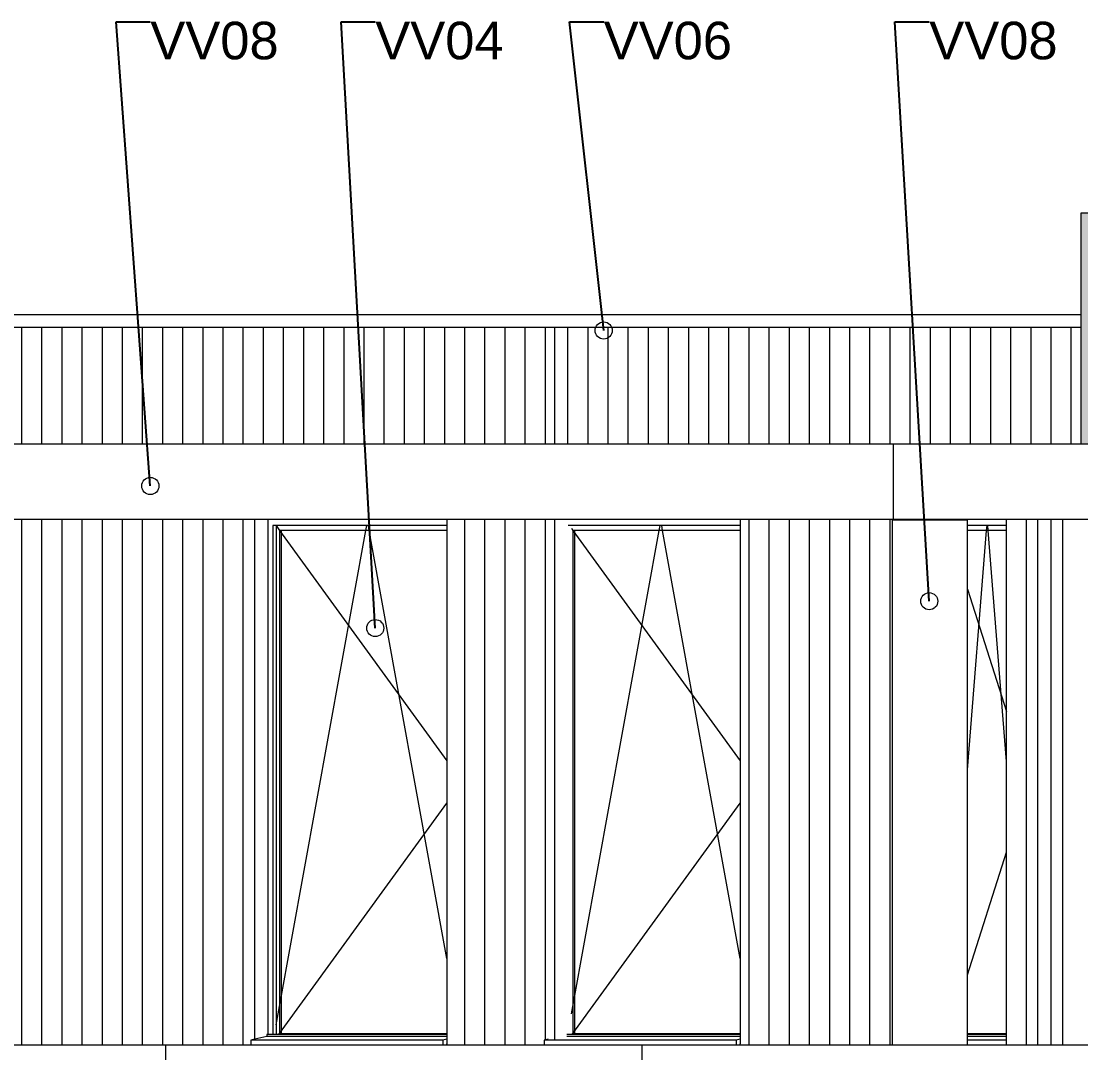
# Model space of a CAD drawing. Header units: millimetres. Extents: x -280990 to -136866, y -15139 to 7194.
# Drawn here: x -214980 to -209338, y -43 to 5452 of the extents above; entities that cross this region are included whole.
import ezdxf

# ---------------------------------------------------------------- set-up
doc = ezdxf.new("R2010")
doc.units = ezdxf.units.MM
doc.header["$MEASUREMENT"] = 0
for name, color, linetype, lineweight in [('Annotation - Label_Pen_No__1', 7, 'Continuous', 13), ('New_0_Pen_No__2', 8, 'Continuous', 15), ('New_2D Drafting - General_Pen_No__1', 7, 'Continuous', 13), ('New_2D Drafting - General_Pen_No__18', 9, 'Continuous', 15), ('New_ARCHICAD Windows_Pen_No__1', 7, 'Continuous', 13), ('New_Shell - Roof_Pen_No__1', 7, 'Continuous', 13), ('New_Structural - Bearing_Pen_No__1', 7, 'Continuous', 13)]:
    doc.layers.add(name, color=color, linetype=linetype, lineweight=lineweight)
doc.layers.add('New_Structural - Bearing', color=7, linetype='Continuous')
doc.styles.add('GENERATED_STYLE_1', font='')
doc.styles.get('GENERATED_STYLE_1').set_extended_font_data('Arial')
doc.dimstyles.new('GENERATED_STYLE__2', dxfattribs={"dimtxt": 0.18, "dimasz": 182.4, "dimexe": 0.18, "dimexo": 0.0625, "dimgap": 0, "dimtad": 0, "dimtih": 1, "dimtoh": 1, "dimdec": 4, "dimzin": 0, "dimdsep": 46, "dimcen": 0.09, "dimadec": 0, "dimazin": 0, "dimtfac": 1, "dimtdec": 4, "dimtmove": 0, "dimatfit": 3, "dimldrblk": 'ARROWHEAD_1', "dimfxl": 0, "dimtolj": 1, "dimtzin": 0, "dimarcsym": 0})

# ---------------------------------------------------------------- blocks, each defined once
blk = doc.blocks.new('ARROWHEAD_1')
at = {"color": 0, "linetype": 'Continuous', "lineweight": 0}
blk.add_line((0, 0), (-1, 0), dxfattribs=at)
blk.add_circle((0, 0), 0.25, dxfattribs=at)

msp = doc.modelspace()

# ---------------------------------------------------------------- hatches: boundary and pattern name
at = {"layer": 'New_2D Drafting - General_Pen_No__18', "linetype": 'Continuous', "lineweight": 15}
msp.add_hatch(color=9, dxfattribs=at).paths.add_polyline_path([(-207390.846, 3200), (-207390.8459, 3890), (-206914.144, 3890), (-206914.144, 4430), (-209335.4801, 4430), (-209337.846, 4430), (-209337.846, 3200), (-208551.7525, 3200)])
at = {"layer": 'New_Structural - Bearing', "linetype": 'Continuous', "lineweight": 0, "true_color": 0x000000}
h = msp.add_hatch(dxfattribs=at)
h.set_pattern_fill('Plank_Floor_vert_0002', color=18, style=0, pattern_type=2)
h.set_pattern_definition([(90, (-701449.45, -1e-10), (-107.223384, 0), [])])
h.paths.add_polyline_path([(-218855.0398, 2800.0001), (-218016.8714, 2800.0001), (-218016.8714, 3200), (-216872.9716, 3200), (-212138.6015, 3200), (-212138.6015, 3820), (-218855.0398, 3820.0001)])
h = msp.add_hatch(dxfattribs=at)
h.set_pattern_fill('Plank_Floor_vert_0002', color=18, style=0, pattern_type=2)
h.set_pattern_definition([(90, (-701410.01, -7e-11), (-107.217568, 0), [])])
h.paths.add_polyline_path([(-212138.6015, 3820), (-212138.6015, 3200), (-209337.846, 3200), (-209337.846, 3820)])
h = msp.add_hatch(dxfattribs=at)
h.set_pattern_fill('Plank_Floor_vert_0002', color=18, style=0, pattern_type=2)
h.set_pattern_definition([(90, (-701449.45, -1e-11), (-107.223384, 0), [])])
h.paths.add_polyline_path([(-216581.4627, 2800), (-216581.4628, -20), (-216373.3996, -20.0001), (-216373.3996, 0), (-213757.269, 0), (-213757.269, 25), (-213736.0053, 30.0001), (-213736.0053, 2800)])
h = msp.add_hatch(dxfattribs=at)
h.set_pattern_fill('Plank_Floor_vert_0002', color=18, style=0, pattern_type=2)
h.set_pattern_definition([(90, (-453785.73, -3e-10), (107.736465, 0), [])])
h.paths.add_polyline_path([(-213736.0053, 30), (-213672.214, 45), (-213672.214, 55), (-213665.126, 55), (-213665.126, 2765), (-213665.126, 2800), (-213736.0053, 2800)])
h = msp.add_hatch(dxfattribs=at)
h.set_pattern_fill('Plank_Floor_vert_0002', color=18, style=0, pattern_type=2)
h.set_pattern_definition([(90, (-701449.45, 1e-10), (-107.223384, 0), [])])
h.paths.add_polyline_path([(-212713.1505, 2800), (-212713.1505, 0), (-212195.1354, 0), (-212195.1354, 25), (-212173.8776, 29.9984), (-212138.5885, 29.9988), (-212138.5885, 2800)])
h = msp.add_hatch(dxfattribs=at)
h.set_pattern_fill('Plank_Floor_vert_0002', color=18, style=0, pattern_type=2)
h.set_pattern_definition([(90, (-452188.31, -9e-10), (107.736465, 0), [])])
h.paths.add_polyline_path([(-212138.5885, 29.9988), (-212074.792, 44.9999), (-212074.792, 55), (-212049.9843, 55), (-212049.9843, 2765), (-212067.704, 2765), (-212067.704, 2800), (-212138.5885, 2800)])
h = msp.add_hatch(dxfattribs=at)
h.set_pattern_fill('Plank_Floor_vert_0002', color=18, style=0, pattern_type=2)
h.set_pattern_definition([(90, (-701410.01, 2e-10), (-107.217568, 0), [])])
h.paths.add_polyline_path([(-211151.0713, 2800), (-211151.0713, 0), (-210341.2416, 0), (-210341.2416, 2800)])
h = msp.add_hatch(dxfattribs=at)
h.set_pattern_fill('Plank_Floor_vert_0002', color=18, style=0, pattern_type=2)
h.set_pattern_definition([(90, (-701410.01, -2e-12), (-107.217568, 0), [])])
h.paths.add_polyline_path([(-209432.9142, 2800), (-209567.3339, 2800), (-209567.3339, 0), (-209432.9142, 0)])

# ---------------------------------------------------------------- linework, layer by layer
at = {"layer": 'New_0_Pen_No__2', "color": 8, "linetype": 'Continuous', "lineweight": 15}
for p, q in [((-210341.2416, 2800), (-209941.2416, 2800)), ((-210341.2416, 2796), (-209941.2416, 2796))]:
    msp.add_line(p, q, dxfattribs=at)
at = {"layer": 'New_2D Drafting - General_Pen_No__1', "color": 7, "linetype": 'Continuous', "lineweight": 13, "flags": 128}
msp.add_lwpolyline([(-207390.846, 3200), (-207390.8459, 3890), (-206914.144, 3890), (-206914.144, 4430), (-209335.4801, 4430), (-209337.846, 4430), (-209337.846, 3200), (-208551.7525, 3200)], close=True, dxfattribs=at)
at = {"layer": 'New_ARCHICAD Windows_Pen_No__1', "color": 7, "linetype": 'Continuous', "lineweight": 13}
for p, q in [((-213736.0053, 30), (-213736.0053, 2800)), ((-213665.126, 2765), (-213665.126, 2800)), ((-213665.126, 55), (-213665.126, 2765)), ((-213640.4364, 2765), (-213640.4364, 55)), ((-212713.1506, 2765), (-213640.4364, 2765)), ((-213622.7166, 2765), (-213622.7166, 55)), ((-213622.2091, 2765), (-213604.0662, 2740)), ((-213145.0504, 2740), (-213140.5146, 2765)), ((-213126.9074, 2740), (-213131.4432, 2765)), ((-212713.1506, 2800), (-212713.1506, 30)), ((-211151.0713, 2765), (-212067.7041, 2765)), ((-211582.938, 2740), (-211578.4025, 2765)), ((-211564.7961, 2740), (-211569.3316, 2765)), ((-211151.0713, 2800), (-211151.0713, 30)), ((-209732.9142, 2765), (-209941.2416, 2765)), ((-209839.2541, 2740), (-209837.2559, 2765)), ((-209831.2615, 2740), (-209833.2596, 2765)), ((-213605.0812, 2740), (-213605.0812, 60)), ((-212713.1506, 2740), (-213605.0812, 2740)), ((-213605.0812, 204.4056), (-213145.0504, 2740)), ((-213604.0662, 2740), (-212713.1506, 1512.3646)), ((-213594.4493, 60), (-213594.4493, 2740)), ((-212713.1506, 459.4585), (-213126.9074, 2740)), ((-212049.9843, 2751.1004), (-212041.929, 2740)), ((-212042.9439, 2740), (-212042.9439, 60)), ((-211151.0713, 2740), (-212042.9439, 2740)), ((-212042.9439, 204.4056), (-211582.938, 2740)), ((-212041.929, 2740), (-211151.0713, 1512.3778)), ((-212032.3115, 60), (-212032.3115, 2740)), ((-211151.0713, 459.5112), (-211564.7961, 2740)), ((-209732.9142, 2740), (-209941.2416, 2740)), ((-209941.2416, 1463.9756), (-209839.2541, 2740)), ((-209732.9142, 1509.5208), (-209831.2615, 2740)), ((-209941.2416, 2426.5061), (-209732.9142, 1774.8802)), ((-213604.0662, 60), (-212713.1506, 1287.6354)), ((-212041.929, 60), (-211151.0713, 1287.6222)), ((-209941.2416, 373.4939), (-209732.9142, 1025.1198)), ((-213622.7166, 107.2028), (-213605.0812, 204.4056)), ((-212049.9843, 165.5986), (-212042.9439, 204.4056)), ((-213607.6948, 55), (-213604.0662, 60)), ((-213605.0812, 60), (-212713.1506, 60)), ((-212045.5574, 55), (-212041.929, 60)), ((-212042.9439, 60), (-211151.0713, 60)), ((-209941.2416, 60), (-209732.9142, 60)), ((-213736.0053, 30), (-213757.2691, 25)), ((-213757.2691, 25), (-213757.2691, 0)), ((-212734.4144, 25), (-213757.2691, 25)), ((-213672.214, 45), (-213736.0053, 30)), ((-213672.214, 55), (-213672.214, 45)), ((-212713.1506, 55), (-213672.214, 55)), ((-212713.1506, 45), (-213672.214, 45)), ((-212713.1506, 30), (-212734.4144, 25)), ((-212734.4144, 25), (-212734.4144, 0)), ((-212713.1506, 0), (-212713.1506, 5)), ((-212173.8775, 29.9983), (-212195.1354, 25)), ((-212195.1354, 25), (-212195.1354, 0)), ((-211172.3362, 25), (-212195.1354, 25)), ((-211151.0713, 55), (-212074.792, 55)), ((-211151.0713, 45), (-212074.792, 45)), ((-211151.0713, 30), (-211172.3362, 25)), ((-211172.3362, 25), (-211172.3362, 0)), ((-211151.0713, 30), (-211151.0713, 5)), ((-211151.0713, 0), (-211151.0713, 5)), ((-209732.9142, 55), (-209941.2416, 55)), ((-209732.9142, 45), (-209941.2416, 45)), ((-209732.9142, 25), (-209941.2416, 25))]:
    msp.add_line(p, q, dxfattribs=at)
at = {"layer": 'New_Shell - Roof_Pen_No__1', "color": 7, "linetype": 'Continuous', "lineweight": 13}
for p, q in [((-218854.6771, 3890), (-209337.846, 3890)), ((-218016.8715, 3200), (-210335.6129, 3200)), ((-210335.6129, 3200), (-203907.0738, 3200)), ((-210335.6129, 2800), (-210335.6129, 3200)), ((-218016.8715, 2800), (-210341.2416, 2800)), ((-209941.2416, 2800), (-204307.0738, 2800))]:
    msp.add_line(p, q, dxfattribs=at)
at = {"layer": 'New_Structural - Bearing_Pen_No__1', "color": 7, "linetype": 'Continuous', "lineweight": 13}
for p, q in [((-209335.4801, 4430), (-209337.846, 4430)), ((-209337.846, 4430), (-209337.846, 3200)), ((-212138.5885, 3820), (-218855.0398, 3820)), ((-212138.6015, 3200), (-212138.6015, 3820)), ((-209337.846, 3820), (-212138.6015, 3820)), ((-212138.5885, 3200), (-212138.5885, 3820)), ((-212138.5885, 29.9988), (-212138.5885, 2800)), ((-210341.2416, 2800), (-210335.6129, 2800)), ((-210341.2416, 0), (-210341.2416, 2800)), ((-209941.2416, 0), (-209941.2416, 2800)), ((-209732.9142, 0), (-209732.9142, 2800)), ((-209626.6319, 0), (-209626.6319, 2800)), ((-209567.334, 0), (-209567.334, 2800)), ((-209432.9142, 0), (-209432.9142, 2800)), ((-212713.1506, 30), (-212713.1506, 4.9)), ((-212713.1506, 4.9), (-212713.1506, 0)), ((-216373.3996, 0), (-214210.1528, 0)), ((-214210.1528, 0), (-211673.9622, 0)), ((-214210.1528, -199.8474), (-214210.1528, 0)), ((-211673.9622, 0), (-207990.846, 0)), ((-211673.9622, -199.8387), (-211673.9622, 0))]:
    msp.add_line(p, q, dxfattribs=at)

# ---------------------------------------------------------------- texts
at = {"layer": 'Annotation - Label_Pen_No__1', "color": 7, "linetype": 'Continuous', "lineweight": 13, "char_height": 200, "attachment_point": 1, "style": 'GENERATED_STYLE_1'}
for s, insert in [('\\A1;{\\pql;\\fArial|b0|i0|c0|p34;VV0\\fArial|b0|i0|c0|p34;8}', (-214292.7411, 5448.8805)), ('\\A1;{\\pql;\\fArial|b0|i0|c0|p34;VV0\\fArial|b0|i0|c0|p34;4}', (-213094.8431, 5448.8805)), ('\\A1;{\\pql;\\fArial|b0|i0|c0|p34;VV0\\fArial|b0|i0|c0|p34;6}', (-211878.5787, 5448.8805)), ('\\A1;{\\pql;\\fArial|b0|i0|c0|p34;VV\\fArial|b0|i0|c0|p34;08}', (-210144.9234, 5448.8805))]:
    msp.add_mtext(s, dxfattribs=dict(at, insert=insert))

# ---------------------------------------------------------------- leaders
at = {"layer": 'Annotation - Label_Pen_No__1', "color": 7, "linetype": 'Continuous', "lineweight": 13, "annotation_type": 0, "has_hookline": 1, "hookline_direction": 0}
for points, text_width in [([(-214292.7411, 2976.3104), (-214475.1411, 5448.8805), (-214292.7411, 5448.8805)], 669.4), ([(-213094.8431, 2219.5379), (-213277.2431, 5448.8805), (-213094.8431, 5448.8805)], 668.2), ([(-211878.5787, 3804.3352), (-212060.9787, 5448.8805), (-211878.5787, 5448.8805)], 669), ([(-210144.9234, 2362.5184), (-210327.3234, 5448.8805), (-210144.9234, 5448.8805)], 669.4)]:
    msp.add_leader(points, dimstyle='GENERATED_STYLE__2', dxfattribs=dict(at, text_width=text_width))

doc.saveas('drawing.dxf')
